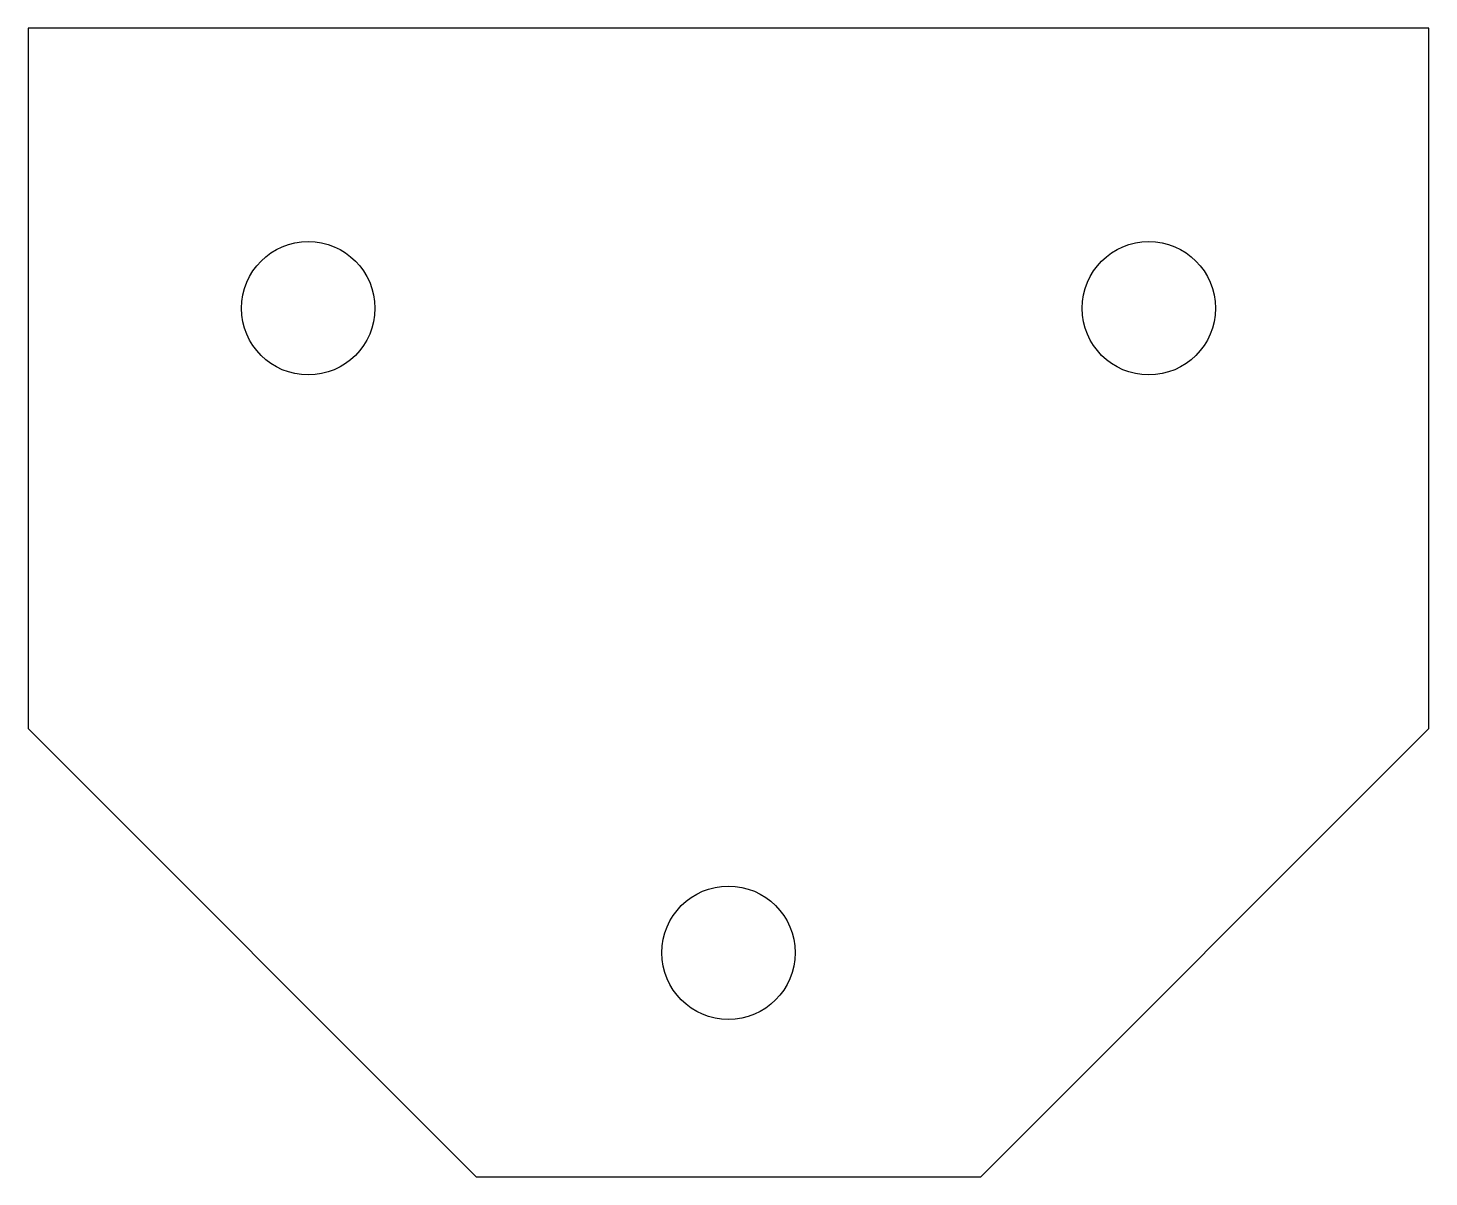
# Model space of a CAD drawing. Header units: millimetres. Extents: x 15.37 to 17.34, y -41 to -39.39.
import ezdxf

# ---------------------------------------------------------------- set-up
doc = ezdxf.new("R2010")
doc.units = ezdxf.units.MM
doc.header["$MEASUREMENT"] = 0

msp = doc.modelspace()

# ---------------------------------------------------------------- linework, layer by layer
msp.add_lwpolyline([(17.3386, -39.3858), (15.3701, -39.3858), (15.3701, -40.3701), (16, -41), (16.7087, -41), (17.3386, -40.3701)], close=True)
for centre in [(15.7638, -39.7795), (16.9449, -39.7795), (16.3543, -40.685)]:
    msp.add_circle(centre, 0.0937)

doc.saveas('drawing.dxf')
